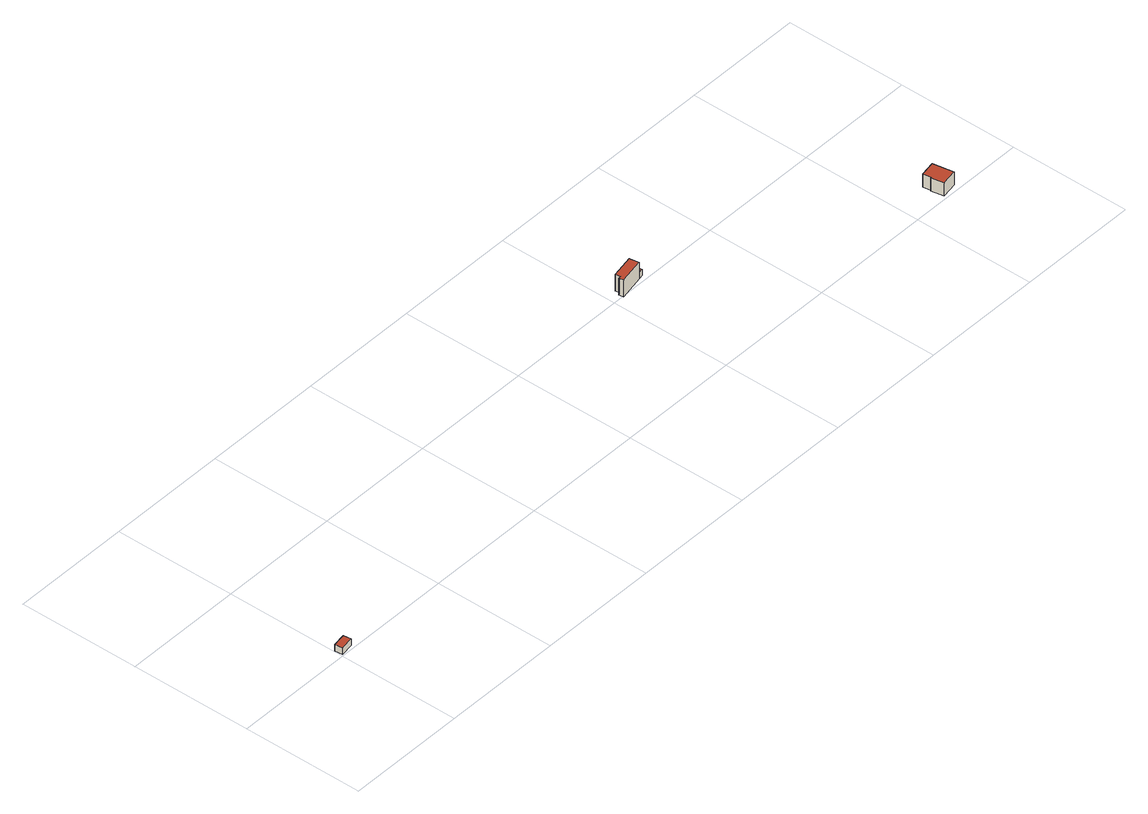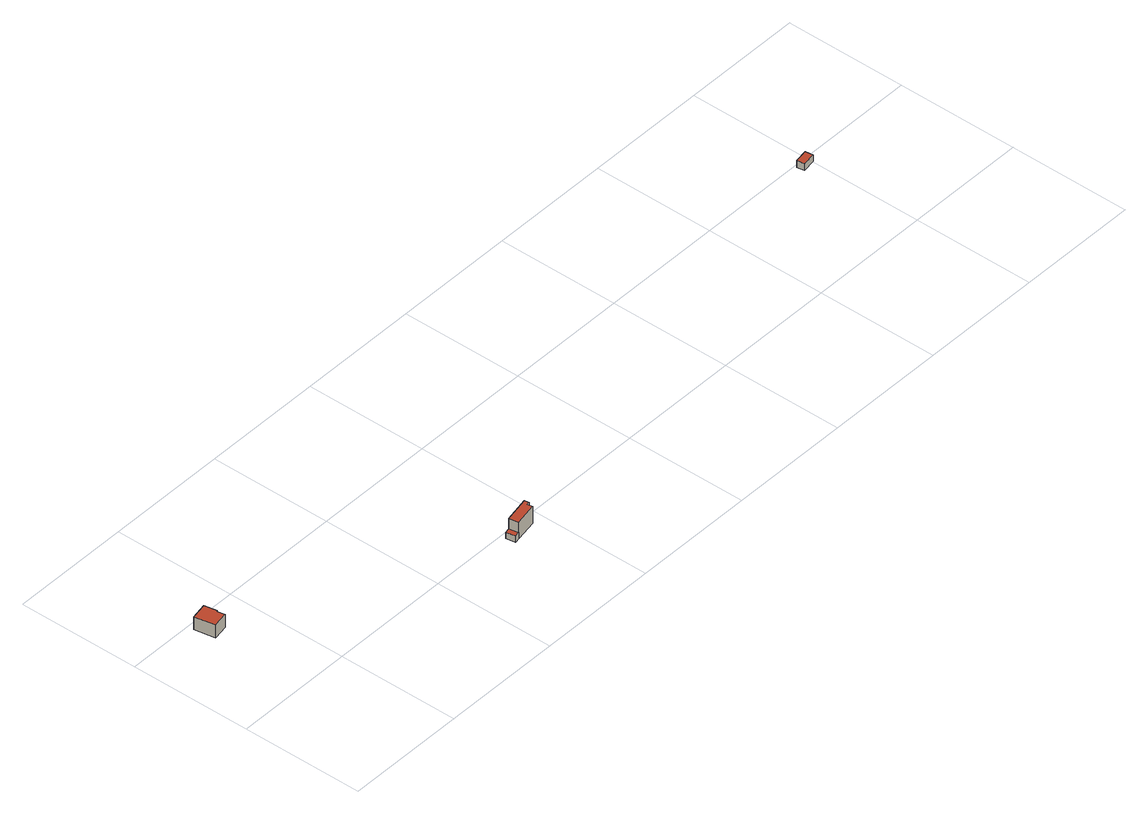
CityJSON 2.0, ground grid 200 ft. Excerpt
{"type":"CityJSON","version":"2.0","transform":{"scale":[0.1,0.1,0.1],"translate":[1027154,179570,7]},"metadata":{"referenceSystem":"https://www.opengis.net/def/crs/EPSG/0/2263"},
"CityObjects":{
"building1":{"type":"Building","attributes":{"name":"Bldg_4511009459","BIN":"4593660"},"geometry":[{"type":"MultiSurface","lod":"2","boundaries":[[[0,1,2,3]],[[4,5,6,7]],[[0,3,7,6]],[[1,0,6,5]],[[2,1,5,4]],[[3,2,4,7]]],"semantics":{"surfaces":[{"type":"RoofSurface","BIN":"4593660"},{"type":"GroundSurface"},{"type":"WallSurface"}],"values":[0,1,2,2,2,2]}}]},
"building2":{"type":"Building","attributes":{"name":"Bldg_4210005381","BIN":"4293002"},"geometry":[{"type":"MultiSurface","lod":"2","boundaries":[[[8,9,10,11,12,13,14,15]],[[16,17,18,19,20,21]],[[22,23,24,25]],[[23,16,21,24]],[[22,25,15,14]],[[23,22,14,13]],[[17,16,13,12]],[[18,17,12,11]],[[19,18,11,10]],[[20,19,10,9]],[[21,20,9,8]],[[25,24,8,15]]],"semantics":{"surfaces":[{"type":"GroundSurface"},{"type":"RoofSurface","BIN":"4293002"},{"type":"WallSurface"}],"values":[0,1,1,2,2,2,2,2,2,2,2,2]}}]},
"building3":{"type":"Building","attributes":{"name":"Bldg_4210015801","BIN":"4293052"},"geometry":[{"type":"MultiSurface","lod":"2","boundaries":[[[26,27,28,29,30,31]],[[32,33,34,35,36,37]],[[32,37,31,30]],[[33,32,30,29]],[[34,33,29,28]],[[35,34,28,27]],[[36,35,27,26]],[[37,36,26,31]]],"semantics":{"surfaces":[{"type":"GroundSurface"},{"type":"RoofSurface","BIN":"4293052"},{"type":"WallSurface"}],"values":[0,1,2,2,2,2,2,2]}}]}
},
"vertices":[
[220,172,139],[4,137,139],[24,10,139],[241,45,139],[24,10,21],[4,137,21],[220,172,21],[241,45,21],
[8607,2068,6],[8187,1987,6],[8173,2059,6],[8220,2068,6],[8204,2154,6],[8577,2225,6],[8658,2241,6],[8689,2083,6],[8577,2225,305],[8204,2154,305],[8220,2068,305],[8173,2059,305],[8187,1987,305],[8607,2068,305],[8658,2241,120],[8577,2225,120],[8607,2068,120],[8689,2083,120],
[12622,54,5],[12583,260,5],[12599,263,5],[12574,399,5],[12825,445,5],[12888,104,5],[12825,445,234],[12574,399,234],[12599,263,234],[12583,260,234],[12622,54,234],[12888,104,234]
]}
